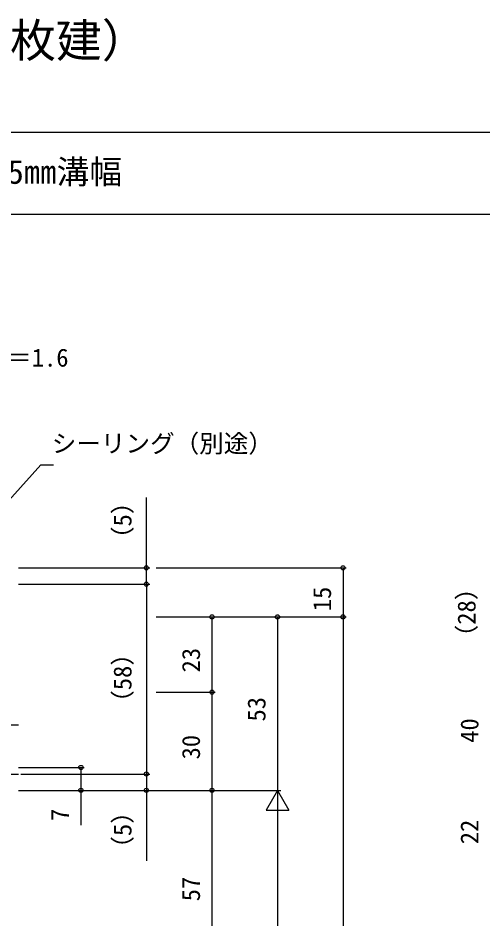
# Model space of a CAD drawing. Units: millimetres, scale not verified. Extents: x -437 to 438, y -681 to 679.
# Drawn here: x -156 to -14.1, y 403.8 to 678.8 of the extents above; entities that cross this region are included whole.
import ezdxf
from ezdxf.enums import TextEntityAlignment as Align

# ---------------------------------------------------------------- set-up
doc = ezdxf.new("R2010")
doc.units = ezdxf.units.MM
doc.header["$LTSCALE"] = 4
for name, color, linetype in [('0-1_USER1', 3, 'Continuous'), ('0-7_YKK_D', 6, 'Continuous'), ('0-8_YKK_ZWAK', 7, 'Continuous')]:
    doc.layers.add(name, color=color, linetype=linetype)
doc.styles.add('ＭＳ ゴシック', font='')
doc.styles.get('ＭＳ ゴシック').set_extended_font_data('MS Gothic')

msp = doc.modelspace()

# ---------------------------------------------------------------- linework, layer by layer
at = {"layer": '0-7_YKK_D'}
for p, q in [((-155.797, 510.8), (-115.795, 510.8)), ((-113.795, 510.8), (-55.795, 510.8)), ((-56.795, 510.8), (-56.795, 495.8)), ((-155.797, 505.8), (-115.795, 505.8)), ((-155.797, 505.8), (-115.795, 505.8)), ((-116.795, 505.8), (-116.795, 447.8)), ((-113.795, 495.8), (-55.795, 495.8)), ((-113.795, 495.8), (-95.795, 495.8)), ((-113.795, 495.8), (-55.795, 495.8)), ((-113.795, 495.8), (-75.795, 495.8)), ((-96.795, 495.8), (-96.795, 472.8)), ((-76.795, 495.8), (-76.795, 442.8)), ((-56.795, 495.8), (-56.795, -141.2)), ((-113.795, 472.8), (-95.795, 472.8)), ((-113.795, 472.8), (-95.795, 472.8)), ((-96.795, 472.8), (-96.795, 442.8)), ((-165.797, 462.8), (-155.795, 462.8)), ((-155.797, 449.8), (-135.795, 449.8)), ((-165.797, 447.8), (-155.795, 447.8)), ((-155.157, 447.8), (-115.795, 447.8)), ((-145.797, 447.8), (-115.795, 447.8)), ((-155.797, 442.8), (-75.795, 442.8)), ((-155.797, 442.8), (-135.795, 442.8)), ((-155.797, 442.8), (-95.795, 442.8)), ((-155.797, 442.8), (-115.795, 442.8)), ((-113.795, 442.8), (-75.795, 442.8)), ((-113.795, 442.8), (-95.795, 442.8)), ((-96.795, 442.8), (-96.795, 385.8)), ((-76.795, 442.8), (-80.295, 436.738)), ((-76.795, 442.8), (-73.295, 436.738)), ((-76.795, 442.8), (-76.795, 430.676)), ((-80.295, 436.738), (-73.295, 436.738)), ((-76.795, 435.8), (-76.795, -89.197))]:
    msp.add_line(p, q, dxfattribs=at)
for points in [[(-180.055, 507.739), (-178.349, 509.634), (-148.973, 542.26), (-145.173, 542.26)], [(-116.795, 505.8), (-116.795, 510.8), (-116.795, 532.3)], [(-136.795, 449.8), (-136.795, 442.8), (-136.795, 432.202)], [(-116.795, 447.8), (-116.795, 442.8), (-116.795, 421.299)]]:
    msp.add_lwpolyline(points, dxfattribs=at)
for centre in [(-116.795, 510.8), (-56.795, 510.8), (-116.795, 505.8), (-116.795, 505.8), (-96.795, 495.8), (-76.795, 495.8), (-56.795, 495.8), (-96.795, 472.8), (-96.795, 472.8), (-136.795, 449.8), (-116.795, 447.8), (-116.795, 447.8), (-136.795, 442.8), (-116.795, 442.8), (-96.795, 442.8), (-96.795, 442.8)]:
    msp.add_circle(centre, 0.637, dxfattribs=at)
at = {"layer": '0-8_YKK_ZWAK'}
for p, q in [((438.2, 643.8), (-436.8, 643.8)), ((438.2, 618.8), (-436.8, 618.8))]:
    msp.add_line(p, q, dxfattribs=at)

# ---------------------------------------------------------------- texts
at = {"layer": '0-1_USER1', "style": 'ＭＳ ゴシック'}
for s, height, p in [('BGE31 カバー工法（躯体固定）引違い窓 （2枚建）', 10.26, (-438.149, 663.738)), ('引違い窓・FIX連窓\u3000Cタイプ 35㎜溝幅', 7.331, (-299.106, 625.931))]:
    msp.add_text(s, height=height, dxfattribs=at).set_placement(p, align=Align.BOTTOM_LEFT)
at = {"layer": '0-7_YKK_D', "style": 'ＭＳ ゴシック'}
for s, p in [('St曲物 t＝1.6', (-189.245, 570.618)), ('シーリング（別途）', (-145.684, 544.405))]:
    msp.add_text(s, height=5.499, dxfattribs=at).set_placement(p, align=Align.BOTTOM_LEFT)
for s, p in [('（5）', (-119.69, 515.94)), ('15', (-58.795, 497.547)), ('（28）', (-14.694, 485.912)), ('23', (-98.795, 478.845)), ('（58）', (-119.69, 465.912)), ('53', (-78.795, 463.845)), ('40', (-13.799, 457.345)), ('30', (-98.795, 452.26)), ('7', (-138.795, 433.477)), ('（5）', (-119.69, 421.339)), ('22', (-13.799, 426.345)), ('57', (-98.795, 408.909))]:
    msp.add_text(s, height=5.499, rotation=90, dxfattribs=at).set_placement(p, align=Align.BOTTOM_LEFT)

doc.saveas('drawing.dxf')
